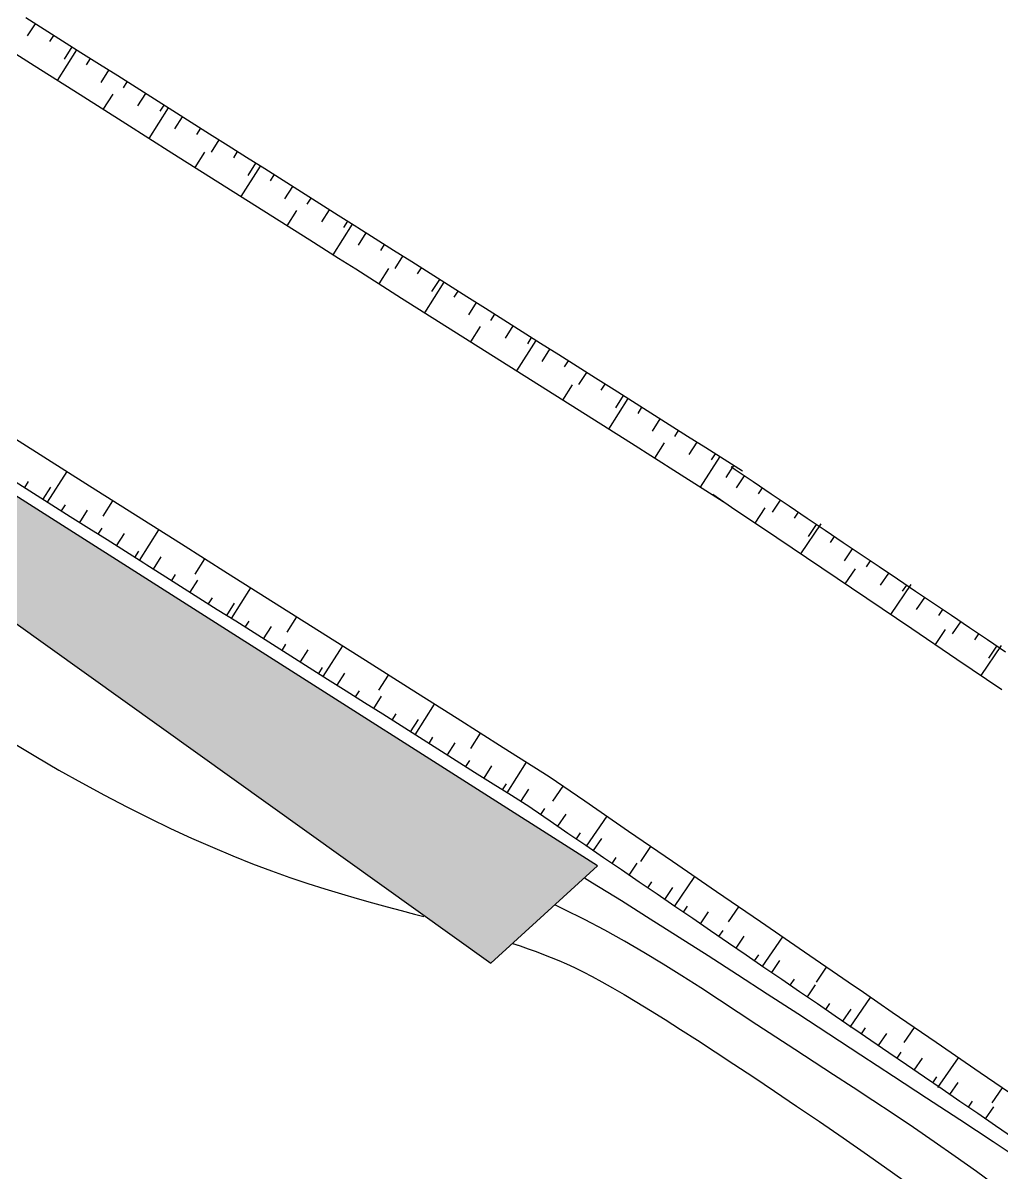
# Model space of a CAD drawing. Header units: millimetres. Extents: x 501029 to 503193, y 1805862 to 1807132.
# Drawn here: x 502164.95 to 502191.96, y 1806507.93 to 1806539.67 of the extents above; entities that cross this region are included whole.
import ezdxf

# ---------------------------------------------------------------- set-up
doc = ezdxf.new("R2010")
doc.units = ezdxf.units.MM
doc.header["$LTSCALE"] = 12
doc.header["$MEASUREMENT"] = 0
doc.layers.add('3', color=7, linetype='CONTINUOUS')
doc.layers.add('DM1', color=4, linetype='CONTINUOUS')

msp = doc.modelspace()

# ---------------------------------------------------------------- hatches: boundary and pattern name
at = {"layer": 'DM1'}
h = msp.add_hatch(dxfattribs=at)
h.set_pattern_fill('HONEY', color=256, scale=3, style=0)
h.set_pattern_definition([(0, (0, 0), (0.5625, 0.324759525), [0.375, -0.75]), (120, (0, 0), (-0.5624999987709673, 0.3247595271287468), [0.375, -0.75]), (60, (0, 0), (1.2290326e-09, 0.6495190521287469), [-0.75, 0.375])])
h.paths.add_polyline_path([(502145.8409999996, 1806538.650999999), (502146.1526779685, 1806535.047027032), (502150.8835352623, 1806531.598817305), (502161.6238621224, 1806525.340955601), (502177.8622136447, 1806513.719212685), (502180.8030170016, 1806516.401154168)])

# ---------------------------------------------------------------- linework, layer by layer
at = {"layer": '3', "linetype": 'Continuous'}
for p, q in [((502165.5389999999, 1806539.487, 4.323), (502165.0319999999, 1806539.808, 4.325)), ((502165.2849999999, 1806539.647, 4.323999999999999), (502165.072, 1806539.309, 4.323999999999999)), ((502166.0459999999, 1806539.166, 4.320999999999999), (502165.5389999999, 1806539.487, 4.323)), ((502165.7929999999, 1806539.326, 4.322), (502165.6859999998, 1806539.157, 4.322)), ((502165.2579999999, 1806538.483, 4.259999999999999), (502163.991, 1806539.285, 4.266)), ((502166.5529999999, 1806538.845, 4.318999999999999), (502166.0459999999, 1806539.166, 4.320999999999999)), ((502166.2999999998, 1806539.006, 4.32), (502166.0859999999, 1806538.668, 4.32)), ((502166.4269999999, 1806538.927, 4.256999999999999), (502165.8919999998, 1806538.082, 4.256999999999999)), ((502167.0599999999, 1806538.524, 4.315999999999999), (502166.5529999999, 1806538.845, 4.318999999999999)), ((502166.8069999998, 1806538.684999999, 4.317), (502166.7, 1806538.516, 4.317)), ((502166.5259999998, 1806537.681, 4.254), (502165.2579999999, 1806538.483, 4.259999999999999)), ((502167.5669999998, 1806538.204, 4.314), (502167.0599999999, 1806538.524, 4.315999999999999)), ((502167.3139999998, 1806538.364, 4.315), (502167.0999999999, 1806538.026, 4.315)), ((502168.0739999998, 1806537.883, 4.312), (502167.5669999998, 1806538.204, 4.314)), ((502167.8209999998, 1806538.043, 4.312999999999999), (502167.7139999999, 1806537.874, 4.312999999999999)), ((502168.5809999998, 1806537.562, 4.309), (502168.0739999998, 1806537.883, 4.312)), ((502167.7929999999, 1806536.879, 4.248999999999999), (502166.5259999998, 1806537.681, 4.254)), ((502167.4269999999, 1806537.702, 4.251), (502167.1599999999, 1806537.28, 4.251)), ((502168.3279999997, 1806537.722, 4.310999999999999), (502168.1139999998, 1806537.384, 4.310999999999999)), ((502169.0879999997, 1806537.241, 4.307), (502168.5809999998, 1806537.562, 4.309)), ((502168.9619999999, 1806537.323, 4.246), (502168.4269999999, 1806536.478, 4.246)), ((502168.835, 1806537.402, 4.307999999999999), (502168.7279999999, 1806537.233, 4.307999999999999)), ((502169.5949999998, 1806536.92, 4.304999999999999), (502169.0879999997, 1806537.241, 4.307)), ((502169.0609999997, 1806536.077, 4.243), (502167.7929999999, 1806536.879, 4.248999999999999)), ((502169.342, 1806537.081, 4.306), (502169.1279999998, 1806536.743, 4.306)), ((502170.102, 1806536.6, 4.302), (502169.5949999998, 1806536.92, 4.304999999999999)), ((502169.8489999999, 1806536.76, 4.304), (502169.7419999998, 1806536.591, 4.304)), ((502170.6089999999, 1806536.279, 4.299999999999999), (502170.102, 1806536.6, 4.302)), ((502170.3559999999, 1806536.439, 4.301), (502170.1419999998, 1806536.101, 4.301)), ((502171.1159999999, 1806535.958, 4.298), (502170.6089999999, 1806536.279, 4.299999999999999)), ((502170.3289999999, 1806535.275, 4.237), (502169.0609999997, 1806536.077, 4.243)), ((502169.9619999998, 1806536.098, 4.24), (502169.6949999999, 1806535.676, 4.24)), ((502170.8629999999, 1806536.118, 4.299), (502170.7559999999, 1806535.949, 4.299)), ((502171.6229999999, 1806535.637, 4.296), (502171.1159999999, 1806535.958, 4.298)), ((502171.4969999997, 1806535.719, 4.233999999999999), (502170.9619999999, 1806534.874, 4.233999999999999)), ((502171.3699999999, 1806535.798, 4.296999999999999), (502171.1559999999, 1806535.46, 4.296999999999999)), ((502172.1299999999, 1806535.316, 4.293), (502171.6229999999, 1806535.637, 4.296)), ((502171.5959999999, 1806534.473, 4.230999999999999), (502170.3289999999, 1806535.275, 4.237)), ((502171.8769999999, 1806535.477, 4.294), (502171.7699999998, 1806535.308, 4.294)), ((502172.6369999999, 1806534.996, 4.291), (502172.1299999999, 1806535.316, 4.293)), ((502172.3839999999, 1806535.156, 4.291999999999999), (502172.17, 1806534.818, 4.291999999999999)), ((502173.1449999998, 1806534.674999999, 4.288999999999999), (502172.6369999999, 1806534.996, 4.291)), ((502172.8909999999, 1806534.835, 4.29), (502172.7839999997, 1806534.665999999, 4.29)), ((502173.6519999998, 1806534.354, 4.286), (502173.1449999998, 1806534.674999999, 4.288999999999999)), ((502172.8639999999, 1806533.671, 4.225999999999999), (502171.5959999999, 1806534.473, 4.230999999999999)), ((502172.4969999997, 1806534.494, 4.227999999999999), (502172.2299999997, 1806534.072, 4.227999999999999)), ((502173.3979999998, 1806534.514, 4.288), (502173.1839999999, 1806534.176, 4.288)), ((502174.1589999997, 1806534.033, 4.283999999999999), (502173.6519999998, 1806534.354, 4.286)), ((502174.0319999999, 1806534.115, 4.222999999999999), (502173.4979999999, 1806533.27, 4.222999999999999)), ((502173.9049999998, 1806534.194, 4.285), (502173.798, 1806534.025, 4.285)), ((502174.4119999998, 1806533.873, 4.283), (502174.1979999998, 1806533.535, 4.283)), ((502175.173, 1806533.392, 4.28), (502174.6659999998, 1806533.712, 4.282)), ((502174.9189999997, 1806533.552, 4.280999999999999), (502174.8119999999, 1806533.383, 4.280999999999999)), ((502175.6799999999, 1806533.071, 4.277), (502175.173, 1806533.392, 4.28)), ((502175.4259999998, 1806533.231, 4.278), (502175.2119999998, 1806532.893, 4.278)), ((502176.1869999999, 1806532.75, 4.275), (502175.6799999999, 1806533.071, 4.277)), ((502175.3989999997, 1806532.067, 4.214), (502174.1309999999, 1806532.869, 4.219999999999999)), ((502175.0319999998, 1806532.89, 4.217), (502174.7649999999, 1806532.468, 4.217)), ((502175.933, 1806532.91, 4.275999999999999), (502175.8259999999, 1806532.741, 4.275999999999999)), ((502176.6939999999, 1806532.429, 4.272999999999999), (502176.1869999999, 1806532.75, 4.275)), ((502176.5669999998, 1806532.511, 4.211), (502176.0329999999, 1806531.666, 4.211)), ((502176.44, 1806532.59, 4.274), (502176.2259999999, 1806532.252, 4.274)), ((502177.2009999999, 1806532.108, 4.27), (502176.6939999999, 1806532.429, 4.272999999999999)), ((502176.6659999997, 1806531.265, 4.208), (502175.3989999997, 1806532.067, 4.214)), ((502176.9469999999, 1806532.269, 4.272), (502176.8399999999, 1806532.1, 4.272)), ((502177.7079999999, 1806531.787, 4.267999999999999), (502177.2009999999, 1806532.108, 4.27)), ((502177.4539999999, 1806531.948, 4.269), (502177.2399999997, 1806531.61, 4.269)), ((502178.2149999999, 1806531.467, 4.266), (502177.7079999999, 1806531.787, 4.267999999999999)), ((502177.9609999999, 1806531.627, 4.267), (502177.8539999998, 1806531.458, 4.267)), ((502178.7219999999, 1806531.146, 4.264), (502178.2149999999, 1806531.467, 4.266)), ((502177.9339999999, 1806530.463, 4.203), (502176.6659999997, 1806531.265, 4.208)), ((502177.5679999997, 1806531.286, 4.206), (502177.2999999998, 1806530.863999999, 4.206)), ((502178.4679999999, 1806531.306, 4.264999999999999), (502178.254, 1806530.968, 4.264999999999999)), ((502179.2289999998, 1806530.825, 4.261), (502178.7219999999, 1806531.146, 4.264)), ((502179.1029999999, 1806530.907, 4.2), (502178.5679999998, 1806530.062, 4.2)), ((502178.9749999999, 1806530.985, 4.262), (502178.8679999998, 1806530.816, 4.262)), ((502179.7359999998, 1806530.504, 4.259), (502179.2289999998, 1806530.825, 4.261)), ((502179.2019999998, 1806529.661, 4.197), (502177.9339999999, 1806530.463, 4.203)), ((502179.4819999999, 1806530.665, 4.259999999999999), (502179.2679999999, 1806530.327, 4.259999999999999)), ((502180.2429999998, 1806530.183, 4.256999999999999), (502179.7359999998, 1806530.504, 4.259)), ((502179.9889999998, 1806530.344, 4.258), (502179.8819999998, 1806530.174999999, 4.258)), ((502180.7499999997, 1806529.863, 4.254), (502180.2429999998, 1806530.183, 4.256999999999999)), ((502180.4959999998, 1806530.023, 4.254999999999999), (502180.2819999999, 1806529.685, 4.254999999999999)), ((502181.2569999998, 1806529.542, 4.251999999999999), (502180.7499999997, 1806529.863, 4.254)), ((502180.4689999998, 1806528.859, 4.190999999999999), (502179.2019999998, 1806529.661, 4.197)), ((502180.1029999998, 1806529.683, 4.193999999999999), (502179.835, 1806529.259999999, 4.193999999999999)), ((502181.0029999998, 1806529.702, 4.253), (502180.896, 1806529.532999999, 4.253)), ((502181.7639999998, 1806529.221, 4.25), (502181.2569999998, 1806529.542, 4.251999999999999)), ((502181.6379999998, 1806529.302999999, 4.187999999999999), (502181.1029999999, 1806528.458, 4.187999999999999)), ((502181.5099999997, 1806529.381, 4.251), (502181.2959999999, 1806529.043, 4.251)), ((502182.271, 1806528.9, 4.246999999999999), (502181.7639999998, 1806529.221, 4.25)), ((502181.7369999997, 1806528.057, 4.185), (502180.4689999998, 1806528.859, 4.190999999999999)), ((502182.0169999998, 1806529.061, 4.248999999999999), (502181.91, 1806528.892, 4.248999999999999)), ((502182.7779999999, 1806528.579, 4.245), (502182.271, 1806528.9, 4.246999999999999)), ((502182.5239999998, 1806528.74, 4.246), (502182.3109999997, 1806528.401999999, 4.246)), ((502183.2849999999, 1806528.258, 4.243), (502182.7779999999, 1806528.579, 4.245)), ((502165.5239999997, 1806527.685, 3.683), (502164.2569999998, 1806528.487, 3.688)), ((502183.031, 1806528.419, 4.243999999999999), (502182.9239999998, 1806528.25, 4.243999999999999)), ((502183.7919999999, 1806527.938, 4.240999999999999), (502183.2849999999, 1806528.258, 4.243)), ((502183.004, 1806527.255, 4.179999999999999), (502181.7369999997, 1806528.057, 4.185)), ((502182.6379999998, 1806528.079, 4.182999999999999), (502182.3709999998, 1806527.656, 4.182999999999999)), ((502183.5379999999, 1806528.098, 4.241999999999999), (502183.325, 1806527.759999999, 4.241999999999999)), ((502184.2989999999, 1806527.617, 4.238), (502183.7919999999, 1806527.938, 4.240999999999999)), ((502166.7919999999, 1806526.883, 3.677), (502165.5239999997, 1806527.685, 3.683)), ((502184.173, 1806527.699, 4.177), (502183.6379999998, 1806526.854, 4.177)), ((502184.045, 1806527.776999999, 4.238999999999999), (502183.9389999998, 1806527.608, 4.238999999999999)), ((502184.8059999999, 1806527.296, 4.235999999999999), (502184.2989999999, 1806527.617, 4.238)), ((502166.1579999999, 1806527.284, 3.68), (502165.6239999998, 1806526.439, 3.68)), ((502184.5519999999, 1806527.455999999, 4.237), (502184.3389999999, 1806527.118, 4.237)), ((502184.5979999998, 1806527.337, 3.776), (502184.4869999998, 1806527.412, 3.778)), ((502185.0949999997, 1806527.001, 3.766), (502184.5979999998, 1806527.337, 3.776)), ((502165.244, 1806526.681, 3.619), (502164.7369999997, 1806527.002, 3.620999999999999)), ((502165.0969999999, 1806527.011, 3.62), (502164.9909999999, 1806526.842, 3.62)), ((502184.2719999999, 1806526.453, 4.174), (502183.004, 1806527.255, 4.179999999999999)), ((502184.8469999998, 1806527.168999999, 3.770999999999999), (502184.6229999999, 1806526.838, 3.770999999999999)), ((502185.5929999999, 1806526.666, 3.756), (502185.0949999997, 1806527.001, 3.766)), ((502165.7509999999, 1806526.361, 3.616), (502165.244, 1806526.681, 3.619)), ((502165.7109999999, 1806526.859, 3.617999999999999), (502165.498, 1806526.521, 3.617999999999999)), ((502168.0599999998, 1806526.081, 3.671), (502166.7919999999, 1806526.883, 3.677)), ((502184.5019999998, 1806526.298, 4.169999999999999), (502183.9799999998, 1806526.65, 4.179999999999999)), ((502185.3439999998, 1806526.833, 3.761), (502185.2319999998, 1806526.668, 3.761)), ((502186.0899999999, 1806526.33, 3.746999999999999), (502185.5929999999, 1806526.666, 3.756)), ((502166.258, 1806526.04, 3.613999999999999), (502165.7509999999, 1806526.361, 3.616)), ((502166.1119999997, 1806526.369, 3.615), (502166.0049999999, 1806526.2, 3.615)), ((502167.4259999997, 1806526.482, 3.673999999999999), (502167.1589999997, 1806526.059, 3.673999999999999)), ((502185.8409999998, 1806526.498, 3.752), (502185.6179999998, 1806526.166, 3.752)), ((502186.5869999999, 1806525.994, 3.737), (502186.0899999999, 1806526.33, 3.746999999999999)), ((502166.7649999999, 1806525.719, 3.612), (502166.258, 1806526.04, 3.613999999999999)), ((502166.7259999998, 1806526.218, 3.612999999999999), (502166.5119999998, 1806525.88, 3.612999999999999)), ((502185.7449999998, 1806525.458999999, 4.145999999999999), (502184.5019999998, 1806526.298, 4.169999999999999)), ((502185.4199999999, 1806526.281, 4.157), (502185.1409999999, 1806525.866, 4.157)), ((502186.339, 1806526.162, 3.741999999999999), (502186.2269999999, 1806525.996, 3.741999999999999)), ((502187.0839999998, 1806525.659, 3.726999999999999), (502186.5869999999, 1806525.994, 3.737)), ((502167.2719999999, 1806525.398, 3.609999999999999), (502166.7649999999, 1806525.719, 3.612)), ((502167.1259999999, 1806525.728, 3.611), (502167.0189999999, 1806525.559, 3.611)), ((502168.6939999999, 1806525.68, 3.669), (502168.1589999998, 1806524.835, 3.669)), ((502186.9609999999, 1806525.844, 4.133), (502186.4009999998, 1806525.016, 4.133)), ((502186.8359999999, 1806525.826, 3.732), (502186.6119999998, 1806525.495, 3.732)), ((502167.7789999999, 1806525.078, 3.607), (502167.2719999999, 1806525.398, 3.609999999999999)), ((502167.7399999997, 1806525.576, 3.608), (502167.5259999998, 1806525.238, 3.608)), ((502186.9879999999, 1806524.619, 4.121), (502185.7449999998, 1806525.458999999, 4.145999999999999)), ((502187.5819999999, 1806525.323, 3.717999999999999), (502187.0839999998, 1806525.659, 3.726999999999999)), ((502187.3329999999, 1806525.491, 3.721999999999999), (502187.2209999999, 1806525.325, 3.721999999999999)), ((502168.2859999998, 1806524.757, 3.604999999999999), (502167.7789999999, 1806525.078, 3.607)), ((502168.1399999999, 1806525.086, 3.605999999999999), (502168.0329999998, 1806524.917, 3.605999999999999)), ((502170.5949999997, 1806524.477, 3.66), (502169.3269999999, 1806525.279, 3.665999999999999)), ((502188.0789999999, 1806524.987, 3.708), (502187.5819999999, 1806525.323, 3.717999999999999)), ((502187.8299999999, 1806525.155, 3.713), (502187.606, 1806524.824, 3.713)), ((502168.754, 1806524.934, 3.604), (502168.5399999999, 1806524.596, 3.604)), ((502169.9609999998, 1806524.878, 3.663), (502169.6939999999, 1806524.456, 3.663)), ((502188.5759999999, 1806524.652, 3.697999999999999), (502188.0789999999, 1806524.987, 3.708)), ((502188.3269999999, 1806524.819, 3.703), (502188.2159999998, 1806524.654, 3.703)), ((502169.2999999999, 1806524.115, 3.6), (502168.7929999998, 1806524.436, 3.603)), ((502169.1539999999, 1806524.445, 3.601999999999999), (502169.0469999998, 1806524.276, 3.601999999999999)), ((502171.8629999999, 1806523.675, 3.653999999999999), (502170.5949999997, 1806524.477, 3.66)), ((502188.2309999999, 1806523.78, 4.097), (502186.9879999999, 1806524.619, 4.121)), ((502187.9069999999, 1806524.603, 4.108999999999999), (502187.6269999999, 1806524.188, 4.108999999999999)), ((502189.0729999999, 1806524.316, 3.688), (502188.5759999999, 1806524.652, 3.697999999999999)), ((502188.8249999999, 1806524.484, 3.693), (502188.6009999998, 1806524.151999999, 3.693)), ((502169.8069999998, 1806523.794, 3.597999999999999), (502169.2999999999, 1806524.115, 3.6)), ((502169.7679999999, 1806524.293, 3.599), (502169.5539999998, 1806523.955, 3.599)), ((502189.4469999999, 1806524.165999999, 4.084), (502188.8869999998, 1806523.336999999, 4.084)), ((502189.5709999998, 1806523.98, 3.679), (502189.0729999999, 1806524.316, 3.688)), ((502189.3219999999, 1806524.148, 3.684), (502189.21, 1806523.982, 3.684)), ((502170.3139999998, 1806523.474, 3.596), (502169.8069999998, 1806523.794, 3.597999999999999)), ((502170.1679999998, 1806523.803, 3.596999999999999), (502170.0609999998, 1806523.634, 3.596999999999999)), ((502171.2289999999, 1806524.076, 3.657), (502170.6939999999, 1806523.231, 3.657)), ((502189.474, 1806522.941, 4.073), (502188.2309999999, 1806523.78, 4.097)), ((502190.0679999998, 1806523.645, 3.669), (502189.5709999998, 1806523.98, 3.679)), ((502189.8189999999, 1806523.812, 3.673999999999999), (502189.5949999997, 1806523.481, 3.673999999999999)), ((502170.8219999999, 1806523.153, 3.593999999999999), (502170.3139999998, 1806523.474, 3.596)), ((502170.7819999999, 1806523.651, 3.595), (502170.5679999997, 1806523.312999999, 3.595)), ((502173.1299999999, 1806522.873, 3.649), (502171.8629999999, 1806523.675, 3.653999999999999)), ((502190.5649999999, 1806523.309, 3.659), (502190.0679999998, 1806523.645, 3.669)), ((502190.3159999999, 1806523.477, 3.664), (502190.2039999999, 1806523.311, 3.664)), ((502171.329, 1806522.832, 3.591), (502170.8219999999, 1806523.153, 3.593999999999999)), ((502171.1819999998, 1806523.161, 3.592), (502171.075, 1806522.992, 3.592)), ((502172.4959999998, 1806523.274, 3.651), (502172.2289999998, 1806522.852, 3.651)), ((502191.0619999999, 1806522.973, 3.649999999999999), (502190.5649999999, 1806523.309, 3.659)), ((502190.8139999998, 1806523.140999999, 3.653999999999999), (502190.5899999999, 1806522.81, 3.653999999999999)), ((502171.8359999999, 1806522.511, 3.588999999999999), (502171.329, 1806522.832, 3.591)), ((502171.7959999999, 1806523.01, 3.589999999999999), (502171.5819999999, 1806522.672, 3.589999999999999)), ((502174.3979999999, 1806522.071, 3.643), (502173.1299999999, 1806522.873, 3.649)), ((502190.7169999999, 1806522.102, 4.048), (502189.474, 1806522.941, 4.073)), ((502190.3929999999, 1806522.924, 4.06), (502190.1129999999, 1806522.509999999, 4.06)), ((502191.5589999998, 1806522.638, 3.64), (502191.0619999999, 1806522.973, 3.649999999999999)), ((502172.3429999998, 1806522.19, 3.587), (502171.8359999999, 1806522.511, 3.588999999999999)), ((502172.1959999998, 1806522.52, 3.588), (502172.089, 1806522.351, 3.588)), ((502191.3109999998, 1806522.806, 3.645), (502191.1989999998, 1806522.64, 3.645)), ((502192.0569999998, 1806522.302, 3.629999999999999), (502191.5589999998, 1806522.638, 3.64)), ((502172.8499999999, 1806521.87, 3.584), (502172.3429999998, 1806522.19, 3.587)), ((502172.8099999998, 1806522.368, 3.585999999999999), (502172.5959999999, 1806522.03, 3.585999999999999)), ((502173.7639999997, 1806522.472, 3.645999999999999), (502173.2289999999, 1806521.627, 3.645999999999999)), ((502191.933, 1806522.488, 4.036), (502191.3739999998, 1806521.659, 4.036)), ((502191.8079999999, 1806522.47, 3.635), (502191.5839999998, 1806522.138, 3.635)), ((502173.3569999998, 1806521.549, 3.582), (502172.8499999999, 1806521.87, 3.584)), ((502173.21, 1806521.878, 3.583), (502173.1029999999, 1806521.709, 3.583)), ((502175.6649999998, 1806521.269, 3.637), (502174.3979999999, 1806522.071, 3.643)), ((502191.96, 1806521.263, 4.024), (502190.7169999999, 1806522.102, 4.048)), ((502173.8639999998, 1806521.228, 3.58), (502173.3569999998, 1806521.549, 3.582)), ((502173.8239999998, 1806521.726, 3.580999999999999), (502173.6099999999, 1806521.388, 3.580999999999999)), ((502175.031, 1806521.67, 3.64), (502174.7639999997, 1806521.248, 3.64)), ((502174.3709999999, 1806520.907, 3.578), (502173.8639999998, 1806521.228, 3.58)), ((502174.224, 1806521.237, 3.579), (502174.1169999998, 1806521.068, 3.579)), ((502176.933, 1806520.467, 3.631), (502175.6649999998, 1806521.269, 3.637)), ((502174.8379999998, 1806521.085, 3.576), (502174.6239999998, 1806520.747, 3.576)), ((502174.8779999998, 1806520.586, 3.575), (502174.3709999999, 1806520.907, 3.578)), ((502175.2379999999, 1806520.595, 3.574), (502175.1309999999, 1806520.426, 3.574)), ((502176.2989999999, 1806520.867999999, 3.633999999999999), (502175.7639999997, 1806520.023, 3.633999999999999)), ((502175.3849999998, 1806520.266, 3.572999999999999), (502174.8779999998, 1806520.586, 3.575)), ((502175.8519999999, 1806520.443, 3.572), (502175.6379999998, 1806520.105, 3.572)), ((502178.1999999999, 1806519.665, 3.625999999999999), (502176.933, 1806520.467, 3.631)), ((502175.8919999998, 1806519.945, 3.571), (502175.3849999998, 1806520.266, 3.572999999999999)), ((502177.5669999998, 1806520.066, 3.629), (502177.2989999998, 1806519.643, 3.629)), ((502176.3989999997, 1806519.624, 3.568), (502175.8919999998, 1806519.945, 3.571)), ((502176.2519999999, 1806519.953, 3.57), (502176.1449999998, 1806519.784, 3.57)), ((502176.8659999999, 1806519.802, 3.567), (502176.6519999998, 1806519.464, 3.567)), ((502179.4679999999, 1806518.863, 3.62), (502178.1999999999, 1806519.665, 3.625999999999999)), ((502176.906, 1806519.303, 3.566), (502176.3989999997, 1806519.624, 3.568)), ((502177.413, 1806518.982, 3.564), (502176.906, 1806519.303, 3.566)), ((502177.2659999999, 1806519.312, 3.564999999999999), (502177.1589999998, 1806519.143, 3.564999999999999)), ((502177.8799999999, 1806519.16, 3.563), (502177.6659999997, 1806518.822, 3.563)), ((502178.8339999998, 1806519.264, 3.623), (502178.2999999999, 1806518.419, 3.623)), ((502177.92, 1806518.662, 3.562), (502177.413, 1806518.982, 3.564)), ((502180.4489999998, 1806518.189, 3.858999999999999), (502179.4679999999, 1806518.863, 3.62)), ((502178.4269999999, 1806518.341, 3.559), (502177.92, 1806518.662, 3.562)), ((502178.2799999998, 1806518.67, 3.56), (502178.173, 1806518.501, 3.56)), ((502178.8939999999, 1806518.518, 3.558), (502178.68, 1806518.18, 3.558)), ((502179.8429999999, 1806518.605, 3.712), (502179.5599999999, 1806518.193, 3.712)), ((502178.9339999999, 1806518.02, 3.556999999999999), (502178.4269999999, 1806518.341, 3.559)), ((502181.6609999999, 1806517.356, 4.155), (502180.4489999998, 1806518.189, 3.858999999999999)), ((502179.0029999998, 1806517.973, 3.547), (502178.9339999999, 1806518.02, 3.556999999999999)), ((502179.4949999999, 1806517.636, 3.475), (502179.0029999998, 1806517.973, 3.547)), ((502179.3409999998, 1806517.984, 3.514), (502179.2279999999, 1806517.819, 3.514)), ((502179.9249999999, 1806517.827, 3.445), (502179.6989999998, 1806517.497, 3.445)), ((502181.0549999999, 1806517.772, 4.006999999999999), (502180.4889999998, 1806516.948, 4.006999999999999)), ((502179.9859999998, 1806517.3, 3.403), (502179.4949999999, 1806517.636, 3.475)), ((502180.478, 1806516.964, 3.33), (502179.9859999998, 1806517.3, 3.403)), ((502180.3239999998, 1806517.311, 3.37), (502180.2109999999, 1806517.146, 3.37)), ((502180.9079999998, 1806517.154, 3.3), (502180.6819999998, 1806516.824, 3.3)), ((502182.8729999999, 1806516.523, 4.451), (502181.6609999999, 1806517.356, 4.155)), ((502180.9689999998, 1806516.627, 3.258), (502180.478, 1806516.964, 3.33)), ((502182.2669999998, 1806516.939, 4.302999999999999), (502181.984, 1806516.527, 4.302999999999999)), ((502181.4609999999, 1806516.291, 3.185999999999999), (502180.9689999998, 1806516.627, 3.258)), ((502181.3069999998, 1806516.638, 3.225), (502181.1939999999, 1806516.473, 3.225)), ((502181.8909999998, 1806516.481, 3.156), (502181.6649999998, 1806516.151, 3.156)), ((502184.085, 1806515.69, 4.746999999999999), (502182.8729999999, 1806516.523, 4.451)), ((502181.9529999998, 1806515.955, 3.113999999999999), (502181.4609999999, 1806516.291, 3.185999999999999)), ((502182.4439999999, 1806515.618, 3.042), (502181.9529999998, 1806515.955, 3.113999999999999)), ((502182.2909999997, 1806515.966, 3.080999999999999), (502182.1779999998, 1806515.801, 3.080999999999999)), ((502183.4789999998, 1806516.106, 4.599), (502182.9119999998, 1806515.282, 4.599)), ((502182.9359999998, 1806515.282, 2.97), (502182.4439999999, 1806515.618, 3.042)), ((502182.8739999999, 1806515.809, 3.012), (502182.6479999998, 1806515.478, 3.012)), ((502185.2969999998, 1806514.857, 5.043), (502184.085, 1806515.69, 4.746999999999999)), ((502183.4269999999, 1806514.946, 2.898), (502182.9359999998, 1806515.282, 2.97)), ((502183.2739999998, 1806515.293, 2.937), (502183.1609999999, 1806515.128, 2.937)), ((502184.6909999999, 1806515.273, 4.895), (502184.4069999999, 1806514.861, 4.895)), ((502183.9189999997, 1806514.609, 2.826), (502183.4269999999, 1806514.946, 2.898)), ((502183.8579999998, 1806515.136, 2.867999999999999), (502183.6319999998, 1806514.806, 2.867999999999999)), ((502184.4109999999, 1806514.273, 2.753), (502183.9189999997, 1806514.609, 2.826)), ((502184.2569999997, 1806514.62, 2.793), (502184.1439999999, 1806514.455, 2.793)), ((502186.5079999999, 1806514.024, 5.339), (502185.2969999998, 1806514.857, 5.043)), ((502184.9019999997, 1806513.935999999, 2.681), (502184.4109999999, 1806514.273, 2.753)), ((502184.8409999998, 1806514.463, 2.722999999999999), (502184.6149999998, 1806514.133, 2.722999999999999)), ((502185.9019999998, 1806514.44, 5.190999999999999), (502185.3359999999, 1806513.616, 5.190999999999999)), ((502185.3939999999, 1806513.6, 2.608999999999999), (502184.9019999997, 1806513.935999999, 2.681)), ((502185.2399999998, 1806513.948, 2.648), (502185.1269999999, 1806513.782, 2.648)), ((502187.7199999997, 1806513.191, 5.634), (502186.5079999999, 1806514.024, 5.339)), ((502185.8239999998, 1806513.79, 2.579), (502185.5979999997, 1806513.46, 2.579)), ((502185.8849999998, 1806513.264, 2.536999999999999), (502185.3939999999, 1806513.6, 2.608999999999999)), ((502187.1139999998, 1806513.607, 5.485999999999999), (502186.8309999998, 1806513.195, 5.485999999999999)), ((502186.3769999999, 1806512.927, 2.464999999999999), (502185.8849999998, 1806513.264, 2.536999999999999)), ((502186.2229999998, 1806513.275, 2.504), (502186.1099999998, 1806513.11, 2.504)), ((502186.8069999998, 1806513.117999999, 2.435), (502186.5809999997, 1806512.788, 2.435)), ((502186.8679999998, 1806512.591, 2.393), (502186.3769999999, 1806512.927, 2.464999999999999)), ((502188.3259999999, 1806512.773999999, 5.782), (502187.7599999998, 1806511.95, 5.782)), ((502187.3599999999, 1806512.255, 2.321), (502186.8679999998, 1806512.591, 2.393)), ((502187.2059999997, 1806512.602, 2.359999999999999), (502187.0939999998, 1806512.437, 2.359999999999999)), ((502187.7899999998, 1806512.445, 2.290999999999999), (502187.5639999998, 1806512.115, 2.290999999999999)), ((502190.1439999998, 1806511.525, 6.225999999999999), (502188.9319999998, 1806512.358, 5.929999999999999)), ((502187.852, 1806511.918, 2.248), (502187.3599999999, 1806512.255, 2.321)), ((502188.19, 1806511.929, 2.214999999999999), (502188.0769999999, 1806511.764, 2.214999999999999)), ((502188.7729999998, 1806511.772, 2.145999999999999), (502188.5479999999, 1806511.441999999, 2.145999999999999)), ((502189.538, 1806511.941, 6.078), (502189.2549999999, 1806511.529, 6.078)), ((502188.835, 1806511.246, 2.104), (502188.3429999999, 1806511.582, 2.176)), ((502191.3559999999, 1806510.692, 6.522), (502190.1439999998, 1806511.525, 6.225999999999999)), ((502189.3259999998, 1806510.909, 2.032), (502188.835, 1806511.246, 2.104)), ((502189.173, 1806511.257, 2.071), (502189.0599999998, 1806511.092, 2.071)), ((502189.7569999998, 1806511.099999999, 2.002), (502189.531, 1806510.769, 2.002)), ((502190.7499999998, 1806511.108, 6.374), (502190.183, 1806510.284, 6.374)), ((502189.8179999997, 1806510.573, 1.959999999999999), (502189.3259999998, 1806510.909, 2.032)), ((502190.3099999999, 1806510.236, 1.888), (502189.8179999997, 1806510.573, 1.959999999999999)), ((502190.1559999999, 1806510.583999999, 1.926999999999999), (502190.0429999998, 1806510.419, 1.926999999999999)), ((502192.5679999998, 1806509.859, 6.818), (502191.3559999999, 1806510.692, 6.522)), ((502190.8009999997, 1806509.9, 1.816), (502190.3099999999, 1806510.236, 1.888)), ((502190.7399999998, 1806510.427, 1.858), (502190.5139999997, 1806510.097, 1.858)), ((502191.9619999998, 1806510.275, 6.669999999999999), (502191.6789999998, 1806509.863, 6.669999999999999)), ((502191.2929999999, 1806509.564, 1.743999999999999), (502190.8009999997, 1806509.9, 1.816)), ((502191.1389999997, 1806509.911, 1.783), (502191.0259999998, 1806509.746, 1.783)), ((502191.7839999997, 1806509.227, 1.671), (502191.2929999999, 1806509.564, 1.743999999999999)), ((502191.7229999997, 1806509.754, 1.713999999999999), (502191.4969999997, 1806509.424, 1.713999999999999)), ((502192.2759999998, 1806508.891, 1.599), (502191.7839999997, 1806509.227, 1.671))]:
    msp.add_line(p, q, dxfattribs=at)
at = {"layer": '3', "linetype": 'Continuous', "extrusion": (0.197149576023484, 0.3055818451398933, 0.9315319536090314), "elevation": 651051.4163318415}
msp.add_lwpolyline([(557394.7717040457, -1667688.990655135), (557395.334865438, -1667688.985155488), (557395.3717571717, -1667688.985155488)], dxfattribs=at)
at = {"layer": '3', "linetype": 'Continuous', "extrusion": (0.2582783537954327, 0.4014543985679186, 0.8787073789556977), "elevation": 854944.9824360415}
msp.add_lwpolyline([(555111.1792874277, -1573740.931754126), (555111.735785807, -1573740.927564421), (555112.6787443347, -1573740.919185012)], dxfattribs=at)
at = {"layer": '3', "linetype": 'Continuous', "extrusion": (-0.3921284590035798, -0.6237003848195827, 0.6761901371769499), "elevation": -1323642.917140936}
msp.add_lwpolyline([(-536408.587018558, 1214883.892532323), (-536409.0913722338, 1214883.895247032), (-536410.0865091181, 1214883.899319096)], dxfattribs=at)
at = {"layer": '3', "linetype": 'Continuous', "extrusion": (-0.3537051552515176, -0.563308209498462, 0.7467104688298785), "elevation": -1195247.045951092}
msp.add_lwpolyline([(-535370.4032355458, 1341814.840067651), (-535370.9017583227, 1341814.843074495), (-535371.0033063409, 1341814.843074495)], dxfattribs=at)
at = {"layer": '3', "linetype": 'Continuous', "extrusion": (-0.3803164550660578, -0.2355508018701823, 0.8943574306418554), "elevation": -616510.8453674203}
msp.add_lwpolyline([(-1271379.10604498, 1232554.327127958), (-1271379.989678061, 1232553.893466133), (-1271380.452389051, 1232553.66545837)], dxfattribs=at)
at = {"layer": '3', "linetype": 'Continuous', "extrusion": (0.5733754428797951, 0.802043053845306, 0.1672349882078933), "elevation": 1736842.893514252}
msp.add_lwpolyline([(642075.0068687745, -294607.6654697932), (642075.5398598046, -294607.5995413334), (642075.6017030753, -294607.5924413454)], dxfattribs=at)
at = {"layer": 'DM1', "elevation": 3.530000001424923}
msp.add_lwpolyline([(502145.8409999996, 1806538.650999999), (502146.1526779685, 1806535.047027032), (502150.8835352592, 1806531.598817306), (502161.6238621222, 1806525.340955601), (502177.8622136448, 1806513.719212685), (502180.8030170017, 1806516.401154169)], close=True, dxfattribs=at)
at = {"layer": 'DM1'}
for points, elevation in [([(502164.6674274763, 1806519.808770354), (502165.3069689513, 1806519.420119423), (502165.9423709869, 1806519.047033979), (502166.5728026051, 1806518.690743559), (502167.1970308775, 1806518.351558801), (502167.8137223877, 1806518.029560616), (502168.4215437198, 1806517.724829918), (502169.0191614574, 1806517.437447616), (502169.6052421844, 1806517.167494624), (502170.1784524843, 1806516.915051853), (502170.7374589413, 1806516.680200216), (502171.2809281391, 1806516.463020624), (502171.8075266613, 1806516.263593989), (502172.316180993, 1806516.08171498), (502172.806857223, 1806515.916033291), (502173.2797813411, 1806515.764912373), (502173.7351793376, 1806515.626715677), (502174.1732772021, 1806515.499806655), (502174.5943009248, 1806515.382548757), (502174.9984764955, 1806515.273305435), (502175.3860299043, 1806515.170440139), (502175.7571871408, 1806515.072316321), (502176.0102319053, 1806515.004584183)], 1), ([(502191.8517174597, 1806507.527786741), (502191.254816402, 1806507.964104188), (502190.6670348791, 1806508.384020483), (502190.088139057, 1806508.788521771), (502189.5176612672, 1806509.179320831), (502188.9551338412, 1806509.55813044), (502188.4000891105, 1806509.926663379), (502187.8520594068, 1806510.286632424), (502187.3105770614, 1806510.639750356), (502186.7751744061, 1806510.987729951), (502186.2453837721, 1806511.33228399), (502185.7207374914, 1806511.67512525), (502185.2005600424, 1806512.017499389), (502184.6833444931, 1806512.358783578), (502184.1673760587, 1806512.697887867), (502183.6509399541, 1806513.033722307), (502183.1323213947, 1806513.365196946), (502182.6098055954, 1806513.691221836), (502182.0816777713, 1806514.010707027), (502181.5462231377, 1806514.322562568), (502181.0017269096, 1806514.62569851), (502180.446474302, 1806514.919024903), (502179.8791662357, 1806515.202204382), (502179.6224073085, 1806515.324466703)], 2), ([(502178.4604684752, 1806514.26480661), (502178.6669818163, 1806514.193879374), (502178.8913928886, 1806514.115014061), (502179.1067612805, 1806514.037492332), (502179.3162378727, 1806513.959391599), (502179.5234757362, 1806513.878399455), (502179.7321279414, 1806513.792203493), (502179.9458475591, 1806513.698491306), (502180.1682876599, 1806513.594950488), (502180.4031013144, 1806513.479268631), (502180.6539415933, 1806513.349133329), (502180.9244615674, 1806513.202232174), (502181.2183143071, 1806513.036252762), (502181.5385959339, 1806512.849245428), (502181.8861747712, 1806512.640711494), (502182.2613621936, 1806512.410515023), (502182.6644695753, 1806512.158520081), (502183.0958082905, 1806511.884590733), (502183.5556897135, 1806511.588591043), (502184.0444252188, 1806511.270385077), (502184.5623261805, 1806510.9298369), (502185.109703973, 1806510.566810575), (502185.6868699705, 1806510.181170168), (502186.2934196619, 1806509.773039694), (502186.9260849936, 1806509.343582968), (502187.5808820268, 1806508.894223753), (502188.2538268223, 1806508.426385813), (502188.9409354413, 1806507.941492913), (502189.6382239448, 1806507.440968817)], 1), ([(502178.4604684752, 1806514.26480661), (502178.6669818163, 1806514.193879374), (502178.8913928886, 1806514.115014061), (502179.1067612805, 1806514.037492332), (502179.3162378727, 1806513.959391599), (502179.5234757362, 1806513.878399455), (502179.7321279414, 1806513.792203493), (502179.9458475591, 1806513.698491306), (502180.1682876599, 1806513.594950488), (502180.4031013144, 1806513.479268631), (502180.6539415933, 1806513.349133329), (502180.9244615674, 1806513.202232174), (502181.2183143071, 1806513.036252762), (502181.5385959339, 1806512.849245428), (502181.8861747712, 1806512.640711494), (502182.2613621936, 1806512.410515023), (502182.6644695753, 1806512.158520081), (502183.0958082905, 1806511.884590733), (502183.5556897135, 1806511.588591043), (502184.0444252188, 1806511.270385077), (502184.5623261805, 1806510.9298369), (502185.109703973, 1806510.566810575), (502185.6868699705, 1806510.181170168), (502186.2934196619, 1806509.773039694), (502186.9260849936, 1806509.343582968), (502187.5808820268, 1806508.894223753), (502188.2538268223, 1806508.426385813), (502188.9409354413, 1806507.941492913), (502189.6382239448, 1806507.440968817)], 1), ([(502178.4604684752, 1806514.26480661), (502178.6669818163, 1806514.193879374), (502178.8913928886, 1806514.115014061), (502179.1067612805, 1806514.037492332), (502179.3162378727, 1806513.959391599), (502179.5234757362, 1806513.878399455), (502179.7321279414, 1806513.792203493), (502179.9458475591, 1806513.698491306), (502180.1682876599, 1806513.594950488), (502180.4031013144, 1806513.479268631), (502180.6539415933, 1806513.349133329), (502180.9244615674, 1806513.202232174), (502181.2183143071, 1806513.036252762), (502181.5385959339, 1806512.849245428), (502181.8861747712, 1806512.640711494), (502182.2613621936, 1806512.410515023), (502182.6644695753, 1806512.158520081), (502183.0958082905, 1806511.884590733), (502183.5556897135, 1806511.588591043), (502184.0444252188, 1806511.270385077), (502184.5623261805, 1806510.9298369), (502185.109703973, 1806510.566810575), (502185.6868699705, 1806510.181170168), (502186.2934196619, 1806509.773039694), (502186.9260849936, 1806509.343582968), (502187.5808820268, 1806508.894223753), (502188.2538268223, 1806508.426385813), (502188.9409354413, 1806507.941492913), (502189.6382239448, 1806507.440968817)], 1), ([(502178.4604684752, 1806514.26480661), (502178.6669818163, 1806514.193879374), (502178.8913928886, 1806514.115014061), (502179.1067612805, 1806514.037492332), (502179.3162378727, 1806513.959391599), (502179.5234757362, 1806513.878399455), (502179.7321279414, 1806513.792203493), (502179.9458475591, 1806513.698491306), (502180.1682876599, 1806513.594950488), (502180.4031013144, 1806513.479268631), (502180.6539415933, 1806513.349133329), (502180.9244615674, 1806513.202232174), (502181.2183143071, 1806513.036252762), (502181.5385959339, 1806512.849245428), (502181.8861747712, 1806512.640711494), (502182.2613621936, 1806512.410515023), (502182.6644695753, 1806512.158520081), (502183.0958082905, 1806511.884590733), (502183.5556897135, 1806511.588591043), (502184.0444252188, 1806511.270385077), (502184.5623261805, 1806510.9298369), (502185.109703973, 1806510.566810575), (502185.6868699705, 1806510.181170168), (502186.2934196619, 1806509.773039694), (502186.9260849936, 1806509.343582968), (502187.5808820268, 1806508.894223753), (502188.2538268223, 1806508.426385813), (502188.9409354413, 1806507.941492913), (502189.6382239448, 1806507.440968817)], 1), ([(502178.4604684752, 1806514.26480661), (502178.6669818163, 1806514.193879374), (502178.8913928886, 1806514.115014061), (502179.1067612805, 1806514.037492332), (502179.3162378727, 1806513.959391599), (502179.5234757362, 1806513.878399455), (502179.7321279414, 1806513.792203493), (502179.9458475591, 1806513.698491306), (502180.1682876599, 1806513.594950488), (502180.4031013144, 1806513.479268631), (502180.6539415933, 1806513.349133329), (502180.9244615674, 1806513.202232174), (502181.2183143071, 1806513.036252762), (502181.5385959339, 1806512.849245428), (502181.8861747712, 1806512.640711494), (502182.2613621936, 1806512.410515023), (502182.6644695753, 1806512.158520081), (502183.0958082905, 1806511.884590733), (502183.5556897135, 1806511.588591043), (502184.0444252188, 1806511.270385077), (502184.5623261805, 1806510.9298369), (502185.109703973, 1806510.566810575), (502185.6868699705, 1806510.181170168), (502186.2934196619, 1806509.773039694), (502186.9260849936, 1806509.343582968), (502187.5808820268, 1806508.894223753), (502188.2538268223, 1806508.426385813), (502188.9409354413, 1806507.941492913), (502189.6382239448, 1806507.440968817)], 1), ([(502178.4604684752, 1806514.26480661), (502178.6669818163, 1806514.193879374), (502178.8913928886, 1806514.115014061), (502179.1067612805, 1806514.037492332), (502179.3162378727, 1806513.959391599), (502179.5234757362, 1806513.878399455), (502179.7321279414, 1806513.792203493), (502179.9458475591, 1806513.698491306), (502180.1682876599, 1806513.594950488), (502180.4031013144, 1806513.479268631), (502180.6539415933, 1806513.349133329), (502180.9244615674, 1806513.202232174), (502181.2183143071, 1806513.036252762), (502181.5385959339, 1806512.849245428), (502181.8861747712, 1806512.640711494), (502182.2613621936, 1806512.410515023), (502182.6644695753, 1806512.158520081), (502183.0958082905, 1806511.884590733), (502183.5556897135, 1806511.588591043), (502184.0444252188, 1806511.270385077), (502184.5623261805, 1806510.9298369), (502185.109703973, 1806510.566810575), (502185.6868699705, 1806510.181170168), (502186.2934196619, 1806509.773039694), (502186.9260849936, 1806509.343582968), (502187.5808820268, 1806508.894223753), (502188.2538268223, 1806508.426385813), (502188.9409354413, 1806507.941492913), (502189.6382239448, 1806507.440968817)], 1), ([(502178.4604684752, 1806514.26480661), (502178.6669818163, 1806514.193879374), (502178.8913928886, 1806514.115014061), (502179.1067612805, 1806514.037492332), (502179.3162378727, 1806513.959391599), (502179.5234757362, 1806513.878399455), (502179.7321279414, 1806513.792203493), (502179.9458475591, 1806513.698491306), (502180.1682876599, 1806513.594950488), (502180.4031013144, 1806513.479268631), (502180.6539415933, 1806513.349133329), (502180.9244615674, 1806513.202232174), (502181.2183143071, 1806513.036252762), (502181.5385959339, 1806512.849245428), (502181.8861747712, 1806512.640711494), (502182.2613621936, 1806512.410515023), (502182.6644695753, 1806512.158520081), (502183.0958082905, 1806511.884590733), (502183.5556897135, 1806511.588591043), (502184.0444252188, 1806511.270385077), (502184.5623261805, 1806510.9298369), (502185.109703973, 1806510.566810575), (502185.6868699705, 1806510.181170168), (502186.2934196619, 1806509.773039694), (502186.9260849936, 1806509.343582968), (502187.5808820268, 1806508.894223753), (502188.2538268223, 1806508.426385813), (502188.9409354413, 1806507.941492913), (502189.6382239448, 1806507.440968817)], 1), ([(502178.4604684752, 1806514.26480661), (502178.6669818163, 1806514.193879374), (502178.8913928886, 1806514.115014061), (502179.1067612805, 1806514.037492332), (502179.3162378727, 1806513.959391599), (502179.5234757362, 1806513.878399455), (502179.7321279414, 1806513.792203493), (502179.9458475591, 1806513.698491306), (502180.1682876599, 1806513.594950488), (502180.4031013144, 1806513.479268631), (502180.6539415933, 1806513.349133329), (502180.9244615674, 1806513.202232174), (502181.2183143071, 1806513.036252762), (502181.5385959339, 1806512.849245428), (502181.8861747712, 1806512.640711494), (502182.2613621936, 1806512.410515023), (502182.6644695753, 1806512.158520081), (502183.0958082905, 1806511.884590733), (502183.5556897135, 1806511.588591043), (502184.0444252188, 1806511.270385077), (502184.5623261805, 1806510.9298369), (502185.109703973, 1806510.566810575), (502185.6868699705, 1806510.181170168), (502186.2934196619, 1806509.773039694), (502186.9260849936, 1806509.343582968), (502187.5808820268, 1806508.894223753), (502188.2538268223, 1806508.426385813), (502188.9409354413, 1806507.941492913), (502189.6382239448, 1806507.440968817)], 1), ([(502178.4604684752, 1806514.26480661), (502178.6669818163, 1806514.193879374), (502178.8913928886, 1806514.115014061), (502179.1067612805, 1806514.037492332), (502179.3162378727, 1806513.959391599), (502179.5234757362, 1806513.878399455), (502179.7321279414, 1806513.792203493), (502179.9458475591, 1806513.698491306), (502180.1682876599, 1806513.594950488), (502180.4031013144, 1806513.479268631), (502180.6539415933, 1806513.349133329), (502180.9244615674, 1806513.202232174), (502181.2183143071, 1806513.036252762), (502181.5385959339, 1806512.849245428), (502181.8861747712, 1806512.640711494), (502182.2613621936, 1806512.410515023), (502182.6644695753, 1806512.158520081), (502183.0958082905, 1806511.884590733), (502183.5556897135, 1806511.588591043), (502184.0444252188, 1806511.270385077), (502184.5623261805, 1806510.9298369), (502185.109703973, 1806510.566810575), (502185.6868699705, 1806510.181170168), (502186.2934196619, 1806509.773039694), (502186.9260849936, 1806509.343582968), (502187.5808820268, 1806508.894223753), (502188.2538268223, 1806508.426385813), (502188.9409354413, 1806507.941492913), (502189.6382239448, 1806507.440968817)], 1), ([(502178.4604684752, 1806514.26480661), (502178.6669818163, 1806514.193879374), (502178.8913928886, 1806514.115014061), (502179.1067612805, 1806514.037492332), (502179.3162378727, 1806513.959391599), (502179.5234757362, 1806513.878399455), (502179.7321279414, 1806513.792203493), (502179.9458475591, 1806513.698491306), (502180.1682876599, 1806513.594950488), (502180.4031013144, 1806513.479268631), (502180.6539415933, 1806513.349133329), (502180.9244615674, 1806513.202232174), (502181.2183143071, 1806513.036252762), (502181.5385959339, 1806512.849245428), (502181.8861747712, 1806512.640711494), (502182.2613621936, 1806512.410515023), (502182.6644695753, 1806512.158520081), (502183.0958082905, 1806511.884590733), (502183.5556897135, 1806511.588591043), (502184.0444252188, 1806511.270385077), (502184.5623261805, 1806510.9298369), (502185.109703973, 1806510.566810575), (502185.6868699705, 1806510.181170168), (502186.2934196619, 1806509.773039694), (502186.9260849936, 1806509.343582968), (502187.5808820268, 1806508.894223753), (502188.2538268223, 1806508.426385813), (502188.9409354413, 1806507.941492913), (502189.6382239448, 1806507.440968817)], 1), ([(502178.4604684752, 1806514.26480661), (502178.6669818163, 1806514.193879374), (502178.8913928886, 1806514.115014061), (502179.1067612805, 1806514.037492332), (502179.3162378727, 1806513.959391599), (502179.5234757362, 1806513.878399455), (502179.7321279414, 1806513.792203493), (502179.9458475591, 1806513.698491306), (502180.1682876599, 1806513.594950488), (502180.4031013144, 1806513.479268631), (502180.6539415933, 1806513.349133329), (502180.9244615674, 1806513.202232174), (502181.2183143071, 1806513.036252762), (502181.5385959339, 1806512.849245428), (502181.8861747712, 1806512.640711494), (502182.2613621936, 1806512.410515023), (502182.6644695753, 1806512.158520081), (502183.0958082905, 1806511.884590733), (502183.5556897135, 1806511.588591043), (502184.0444252188, 1806511.270385077), (502184.5623261805, 1806510.9298369), (502185.109703973, 1806510.566810575), (502185.6868699705, 1806510.181170168), (502186.2934196619, 1806509.773039694), (502186.9260849936, 1806509.343582968), (502187.5808820268, 1806508.894223753), (502188.2538268223, 1806508.426385813), (502188.9409354413, 1806507.941492913), (502189.6382239448, 1806507.440968817)], 1), ([(502178.4604684752, 1806514.26480661), (502178.6669818163, 1806514.193879374), (502178.8913928886, 1806514.115014061), (502179.1067612805, 1806514.037492332), (502179.3162378727, 1806513.959391599), (502179.5234757362, 1806513.878399455), (502179.7321279414, 1806513.792203493), (502179.9458475591, 1806513.698491306), (502180.1682876599, 1806513.594950488), (502180.4031013144, 1806513.479268631), (502180.6539415933, 1806513.349133329), (502180.9244615674, 1806513.202232174), (502181.2183143071, 1806513.036252762), (502181.5385959339, 1806512.849245428), (502181.8861747712, 1806512.640711494), (502182.2613621936, 1806512.410515023), (502182.6644695753, 1806512.158520081), (502183.0958082905, 1806511.884590733), (502183.5556897135, 1806511.588591043), (502184.0444252188, 1806511.270385077), (502184.5623261805, 1806510.9298369), (502185.109703973, 1806510.566810575), (502185.6868699705, 1806510.181170168), (502186.2934196619, 1806509.773039694), (502186.9260849936, 1806509.343582968), (502187.5808820268, 1806508.894223753), (502188.2538268223, 1806508.426385813), (502188.9409354413, 1806507.941492913), (502189.6382239448, 1806507.440968817)], 1), ([(502178.4604684752, 1806514.26480661), (502178.6669818163, 1806514.193879374), (502178.8913928886, 1806514.115014061), (502179.1067612805, 1806514.037492332), (502179.3162378727, 1806513.959391599), (502179.5234757362, 1806513.878399455), (502179.7321279414, 1806513.792203493), (502179.9458475591, 1806513.698491306), (502180.1682876599, 1806513.594950488), (502180.4031013144, 1806513.479268631), (502180.6539415933, 1806513.349133329), (502180.9244615674, 1806513.202232174), (502181.2183143071, 1806513.036252762), (502181.5385959339, 1806512.849245428), (502181.8861747712, 1806512.640711494), (502182.2613621936, 1806512.410515023), (502182.6644695753, 1806512.158520081), (502183.0958082905, 1806511.884590733), (502183.5556897135, 1806511.588591043), (502184.0444252188, 1806511.270385077), (502184.5623261805, 1806510.9298369), (502185.109703973, 1806510.566810575), (502185.6868699705, 1806510.181170168), (502186.2934196619, 1806509.773039694), (502186.9260849936, 1806509.343582968), (502187.5808820268, 1806508.894223753), (502188.2538268223, 1806508.426385813), (502188.9409354413, 1806507.941492913), (502189.6382239448, 1806507.440968817)], 1), ([(502178.4604684752, 1806514.26480661), (502178.6669818163, 1806514.193879374), (502178.8913928886, 1806514.115014061), (502179.1067612805, 1806514.037492332), (502179.3162378727, 1806513.959391599), (502179.5234757362, 1806513.878399455), (502179.7321279414, 1806513.792203493), (502179.9458475591, 1806513.698491306), (502180.1682876599, 1806513.594950488), (502180.4031013144, 1806513.479268631), (502180.6539415933, 1806513.349133329), (502180.9244615674, 1806513.202232174), (502181.2183143071, 1806513.036252762), (502181.5385959339, 1806512.849245428), (502181.8861747712, 1806512.640711494), (502182.2613621936, 1806512.410515023), (502182.6644695753, 1806512.158520081), (502183.0958082905, 1806511.884590733), (502183.5556897135, 1806511.588591043), (502184.0444252188, 1806511.270385077), (502184.5623261805, 1806510.9298369), (502185.109703973, 1806510.566810575), (502185.6868699705, 1806510.181170168), (502186.2934196619, 1806509.773039694), (502186.9260849936, 1806509.343582968), (502187.5808820268, 1806508.894223753), (502188.2538268223, 1806508.426385813), (502188.9409354413, 1806507.941492913), (502189.6382239448, 1806507.440968817)], 1), ([(502178.4943688888, 1806514.253163475), (502178.6669818163, 1806514.193879374), (502178.8913928886, 1806514.115014061), (502179.1067612805, 1806514.037492332), (502179.3162378727, 1806513.959391599), (502179.5234757362, 1806513.878399455), (502179.7321279414, 1806513.792203493), (502179.9458475591, 1806513.698491306), (502180.1682876599, 1806513.594950488), (502180.4031013144, 1806513.479268631), (502180.6539415933, 1806513.349133329), (502180.9244615674, 1806513.202232174), (502181.2183143071, 1806513.036252762), (502181.5385959339, 1806512.849245428), (502181.8861747712, 1806512.640711494), (502182.2613621936, 1806512.410515023), (502182.6644695753, 1806512.158520081), (502183.0958082905, 1806511.884590733), (502183.5556897135, 1806511.588591043), (502184.0444252188, 1806511.270385077), (502184.5623261805, 1806510.9298369), (502185.109703973, 1806510.566810575), (502185.6868699705, 1806510.181170168), (502186.2934196619, 1806509.773039694), (502186.9260849936, 1806509.343582968), (502187.5808820268, 1806508.894223753), (502188.2538268223, 1806508.426385813), (502188.9409354413, 1806507.941492913), (502189.6382239448, 1806507.440968817)], 1)]:
    msp.add_lwpolyline(points, dxfattribs=dict(at, elevation=elevation))
msp.add_lwpolyline([(502180.4429914517, 1806516.072819581), (502180.6636985489, 1806515.937698135), (502181.4616438608, 1806515.442825126), (502182.2567580195, 1806514.943924741), (502183.0529186899, 1806514.439216726), (502183.854003537, 1806513.926920827), (502184.663890226, 1806513.405256792), (502185.4864564219, 1806512.872444365), (502186.3255797896, 1806512.326703292), (502187.1851379944, 1806511.766253321), (502188.0673547686, 1806511.190226213), (502188.9678381153, 1806510.601401798), (502189.8805421049, 1806510.00347192), (502190.7994208078, 1806509.400128426), (502191.7184282944, 1806508.795063161), (502192.6315186353, 1806508.19196797), (502193.5326459008, 1806507.5945347)], dxfattribs=at)

doc.saveas('drawing.dxf')
